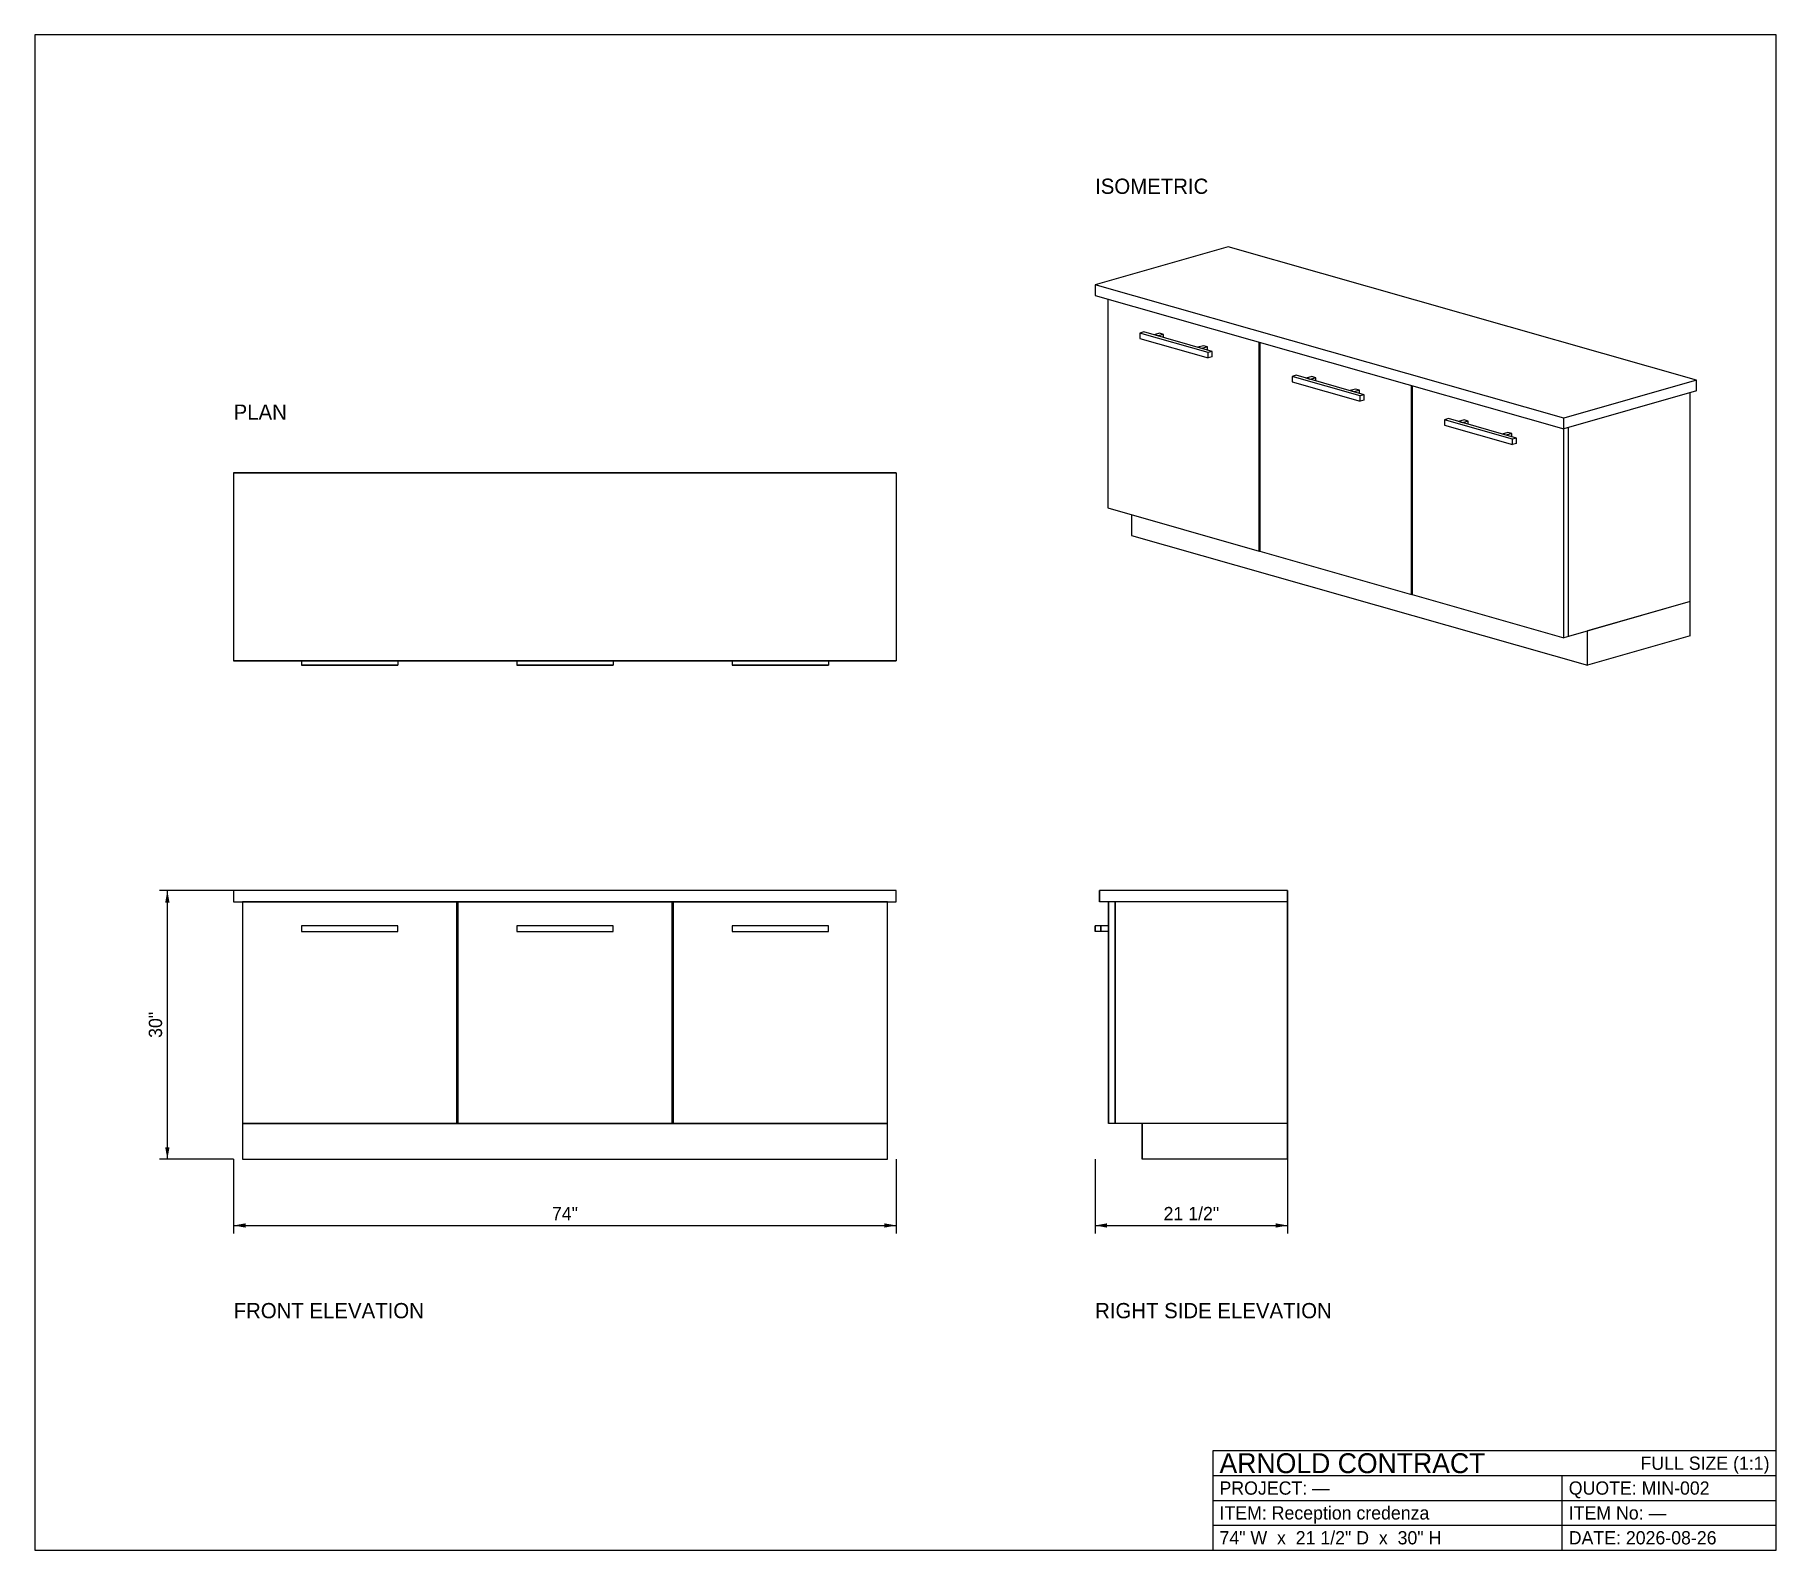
# Model space of a CAD drawing. Header units: inches. Extents: x -22 to 172, y -44 to 126.
import ezdxf
from ezdxf.enums import TextEntityAlignment as Align

# ---------------------------------------------------------------- set-up
doc = ezdxf.new("R2010")
doc.units = ezdxf.units.IN
doc.header["$MEASUREMENT"] = 0
for name, color, linetype in [('DIMS', 3, 'CONTINUOUS'), ('OUTLINE', 7, 'CONTINUOUS'), ('TITLE', 7, 'CONTINUOUS'), ('VIEWLABEL', 2, 'CONTINUOUS')]:
    doc.layers.add(name, color=color, linetype=linetype)

msp = doc.modelspace()

# ---------------------------------------------------------------- linework, layer by layer
at = {"layer": 'DIMS'}
for p, q in [((0, 30), (-8.288, 30)), ((-7.4, 0), (-7.4, 30)), ((0, 0), (-8.288, 0)), ((0, 0), (0, -8.288)), ((74, 0), (74, -8.288)), ((96.2, 0), (96.2, -8.288)), ((117.7, 0), (117.7, -8.288)), ((0, -7.4), (74, -7.4)), ((96.2, -7.4), (117.7, -7.4))]:
    msp.add_line(p, q, dxfattribs=at)
for points in [[(-7.4, 30), (-7.63976, 28.668), (-7.16024, 28.668)], [(-7.4, 0), (-7.16024, 1.332), (-7.63976, 1.332)], [(0, -7.4), (1.332, -7.63976), (1.332, -7.16024)], [(74, -7.4), (72.668, -7.16024), (72.668, -7.63976)], [(96.2, -7.4), (97.532, -7.63976), (97.532, -7.16024)], [(117.7, -7.4), (116.368, -7.16024), (116.368, -7.63976)]]:
    msp.add_solid(points, dxfattribs=at)
at = {"layer": 'OUTLINE'}
for p, q in [((111.049242, 101.885444), (96.2, 97.657938)), ((163.375144, 86.988519), (111.049242, 101.885444)), ((111.049242, 101.885444), (111.049242, 101.885239)), ((148.525902, 82.761013), (96.2, 97.657938)), ((96.2, 97.657938), (96.2, 96.459666)), ((96.200263, 96.459741), (96.2, 96.459666)), ((96.2, 96.459666), (148.525902, 81.56274)), ((97.614214, 96.057182), (97.614214, 72.733867)), ((101.646195, 92.383202), (101.204254, 92.257383)), ((108.81449, 90.090787), (101.204254, 92.257383)), ((101.204254, 92.257383), (101.204254, 91.658247)), ((101.204517, 91.658322), (101.204254, 91.658247)), ((101.204254, 91.658247), (108.81449, 89.49165)), ((109.256432, 90.216605), (101.646195, 92.383202)), ((101.646195, 92.383202), (101.646195, 92.382997)), ((103.406449, 92.234359), (102.787731, 92.058212)), ((103.229673, 91.932394), (102.787731, 92.058212)), ((102.787731, 92.058212), (102.787731, 92.058007)), ((103.848391, 92.10854), (103.229673, 91.932394)), ((103.229673, 91.932189), (103.229673, 91.932394)), ((103.848391, 92.10854), (103.406449, 92.234359)), ((103.406449, 92.234359), (103.406449, 92.234153)), ((103.848391, 91.756112), (103.848391, 92.10854)), ((108.291673, 90.843559), (107.672955, 90.667413)), ((108.114897, 90.541595), (107.672955, 90.667413)), ((107.672955, 90.667413), (107.672955, 90.667208)), ((108.733615, 90.717741), (108.114897, 90.541595)), ((108.114897, 90.541389), (108.114897, 90.541595)), ((108.733615, 90.717741), (108.291673, 90.843559)), ((108.291673, 90.843559), (108.291673, 90.843354)), ((108.733615, 90.365312), (108.733615, 90.717741)), ((109.256432, 90.216605), (108.81449, 90.090787)), ((108.81449, 89.49165), (108.81449, 90.090787)), ((109.256432, 89.617469), (108.81449, 89.49165)), ((109.256169, 89.617544), (109.256432, 89.617469)), ((109.256432, 89.617469), (109.256432, 90.216605)), ((114.525851, 67.919207), (114.525851, 91.242523)), ((114.614239, 91.217359), (114.614239, 67.894044)), ((118.646221, 87.543379), (118.204279, 87.41756)), ((126.256458, 85.376782), (118.646221, 87.543379)), ((118.646221, 87.543379), (118.646221, 87.543173)), ((125.814516, 85.250963), (118.204279, 87.41756)), ((118.204279, 87.41756), (118.204279, 86.818424)), ((118.204542, 86.818499), (118.204279, 86.818424)), ((118.204279, 86.818424), (125.814516, 84.651827)), ((120.406475, 87.394535), (119.787756, 87.218389)), ((120.229698, 87.092571), (119.787756, 87.218389)), ((119.787756, 87.218389), (119.787756, 87.218184)), ((120.848417, 87.268717), (120.229698, 87.092571)), ((120.229698, 87.092365), (120.229698, 87.092571)), ((120.848417, 87.268717), (120.406475, 87.394535)), ((120.406475, 87.394535), (120.406475, 87.39433)), ((120.848417, 86.916288), (120.848417, 87.268717)), ((125.291699, 86.003736), (124.67298, 85.82759)), ((125.114922, 85.701771), (124.67298, 85.82759)), ((124.67298, 85.82759), (124.67298, 85.827385)), ((125.733641, 85.877917), (125.114922, 85.701771)), ((125.114922, 85.701566), (125.114922, 85.701771)), ((125.733641, 85.877917), (125.291699, 86.003736)), ((125.291699, 86.003736), (125.291699, 86.003531)), ((125.733641, 85.525489), (125.733641, 85.877917)), ((131.525876, 63.079384), (131.525876, 86.402699)), ((131.614265, 86.377536), (131.614265, 63.05422)), ((163.375144, 86.988519), (148.525902, 82.761013)), ((163.375144, 85.790246), (148.525902, 81.56274)), ((162.668037, 62.265757), (162.668037, 85.589072)), ((163.374881, 85.790321), (163.375144, 85.790246)), ((163.375144, 85.790246), (163.375144, 86.988519)), ((126.256458, 85.376782), (125.814516, 85.250963)), ((125.814516, 84.651827), (125.814516, 85.250963)), ((126.256458, 84.777646), (125.814516, 84.651827)), ((126.256195, 84.77772), (126.256458, 84.777646)), ((126.256458, 84.777646), (126.256458, 85.376782)), ((135.646246, 82.703555), (135.204305, 82.577737)), ((142.814541, 80.41114), (135.204305, 82.577737)), ((135.204305, 82.577737), (135.204305, 81.9786)), ((135.204568, 81.978675), (135.204305, 81.9786)), ((135.204305, 81.9786), (142.814541, 79.812004)), ((143.256483, 80.536959), (135.646246, 82.703555)), ((135.646246, 82.703555), (135.646246, 82.70335)), ((137.4065, 82.554712), (136.787782, 82.378566)), ((137.229724, 82.252747), (136.787782, 82.378566)), ((136.787782, 82.378566), (136.787782, 82.378361)), ((137.848442, 82.428893), (137.229724, 82.252747)), ((137.229724, 82.252542), (137.229724, 82.252747)), ((137.848442, 82.428893), (137.4065, 82.554712)), ((137.4065, 82.554712), (137.4065, 82.554507)), ((137.848442, 82.076465), (137.848442, 82.428893)), ((148.525902, 81.56274), (148.525902, 82.761013)), ((149.056232, 58.390543), (149.056232, 81.713858)), ((149.056232, 58.390543), (149.056232, 81.713858)), ((142.291724, 81.163913), (141.673006, 80.987767)), ((142.114948, 80.861948), (141.673006, 80.987767)), ((141.673006, 80.987767), (141.673006, 80.987561)), ((142.733666, 81.038094), (142.114948, 80.861948)), ((142.114948, 80.861743), (142.114948, 80.861948)), ((142.733666, 81.038094), (142.291724, 81.163913)), ((142.291724, 81.163913), (142.291724, 81.163708)), ((142.733666, 80.685666), (142.733666, 81.038094)), ((143.256483, 80.536959), (142.814541, 80.41114)), ((142.814541, 79.812004), (142.814541, 80.41114)), ((143.256483, 79.937822), (142.814541, 79.812004)), ((143.25622, 79.937897), (143.256483, 79.937822)), ((143.256483, 79.937822), (143.256483, 80.536959)), ((148.525902, 58.239561), (148.525902, 81.562876)), ((0, 76.66), (74, 76.66)), ((74, 76.66), (0, 76.66)), ((0, 76.66), (0, 76.66)), ((0, 76.66), (0, 55.66)), ((0, 76.66), (0, 55.66)), ((1, 76.66), (1.75, 76.66)), ((1.75, 76.66), (1, 76.66)), ((1, 76.66), (1, 76.66)), ((1, 76.66), (1, 76.6599)), ((1, 76.66), (1, 76.6599)), ((1, 76.66), (73, 76.66)), ((73, 76.66), (1, 76.66)), ((1, 76.66), (1, 76.66)), ((1, 76.66), (1, 76.6599)), ((1, 76.66), (1, 76.6599)), ((1.75, 76.66), (1.75, 76.66)), ((1.75, 76.66), (1.75, 76.6599)), ((1.75, 76.66), (1.75, 76.6599)), ((1.75, 76.66), (72.25, 76.66)), ((72.25, 76.66), (1.75, 76.66)), ((1.75, 76.66), (1.75, 76.66)), ((1.75, 76.66), (1.75, 76.6599)), ((1.75, 76.66), (1.75, 76.6599)), ((1.75, 76.66), (72.25, 76.66)), ((72.25, 76.66), (1.75, 76.66)), ((1.75, 76.66), (1.75, 76.66)), ((1.75, 76.66), (1.75, 76.6599)), ((1.75, 76.66), (1.75, 76.6599)), ((1.75, 76.66), (72.25, 76.66)), ((72.25, 76.66), (1.75, 76.66)), ((1.75, 76.66), (1.75, 76.66)), ((1.75, 76.66), (1.75, 76.6599)), ((1.75, 76.66), (1.75, 76.6599)), ((72.25, 76.66), (73, 76.66)), ((73, 76.66), (72.25, 76.66)), ((72.25, 76.66), (72.25, 76.66)), ((72.25, 76.66), (72.25, 76.6599)), ((72.25, 76.66), (72.25, 76.6599)), ((72.25, 76.66), (72.25, 76.66)), ((72.25, 76.66), (72.25, 76.6599)), ((72.25, 76.66), (72.25, 76.6599)), ((72.25, 76.66), (72.25, 76.66)), ((72.25, 76.66), (72.25, 76.6599)), ((72.25, 76.66), (72.25, 76.6599)), ((72.25, 76.66), (72.25, 76.66)), ((72.25, 76.66), (72.25, 76.6599)), ((72.25, 76.66), (72.25, 76.6599)), ((73, 76.66), (73, 76.66)), ((73, 76.66), (73, 76.6599)), ((73, 76.66), (73, 76.6599)), ((73, 76.66), (73, 76.66)), ((73, 76.66), (73, 76.6599)), ((73, 76.66), (73, 76.6599)), ((74, 76.66), (74, 76.66)), ((74, 76.66), (74, 55.66)), ((74, 76.66), (74, 55.66)), ((97.614476, 72.733942), (97.614214, 72.733867)), ((97.614214, 72.733867), (114.525851, 67.919207)), ((100.265864, 71.979091), (100.265864, 69.654306)), ((100.266127, 69.654381), (100.265864, 69.654306)), ((100.265864, 69.654306), (151.177552, 55.16)), ((114.614381, 67.944411), (114.525851, 67.919207)), ((114.614502, 67.894118), (114.614239, 67.894044)), ((114.614239, 67.894044), (131.525876, 63.079384)), ((131.614406, 63.104588), (131.525876, 63.079384)), ((131.614528, 63.054295), (131.614265, 63.05422)), ((131.614265, 63.05422), (148.525902, 58.239561)), ((162.668037, 62.265757), (149.056232, 58.390543)), ((162.668037, 62.265757), (151.177552, 58.994473)), ((162.667775, 62.265832), (162.668037, 62.265757)), ((162.668037, 62.265757), (162.667775, 62.265832)), ((162.668037, 58.431284), (162.668037, 62.265757)), ((149.056232, 58.390543), (148.525902, 58.239561)), ((149.055969, 58.390618), (149.056232, 58.390543)), ((149.055969, 58.390618), (149.056232, 58.390543)), ((151.177552, 58.994473), (151.177289, 58.994547)), ((151.177552, 55.16), (151.177552, 58.994473)), ((162.668037, 58.431284), (151.177552, 55.16)), ((162.667775, 58.431359), (162.668037, 58.431284)), ((0, 55.66), (74, 55.66)), ((74, 55.66), (0, 55.66)), ((0, 55.66), (0, 55.66)), ((7.577083, 55.6601), (7.577083, 55.16)), ((7.577083, 55.6601), (7.577083, 55.16)), ((7.577083, 55.16), (18.339583, 55.16)), ((18.339583, 55.16), (7.577083, 55.16)), ((7.577083, 55.16), (7.577083, 55.16)), ((18.339583, 55.6601), (18.339583, 55.16)), ((18.339583, 55.6601), (18.339583, 55.16)), ((18.339583, 55.16), (18.339583, 55.16)), ((31.61875, 55.6601), (31.61875, 55.16)), ((31.61875, 55.6601), (31.61875, 55.16)), ((31.61875, 55.16), (42.38125, 55.16)), ((42.38125, 55.16), (31.61875, 55.16)), ((31.61875, 55.16), (31.61875, 55.16)), ((42.38125, 55.6601), (42.38125, 55.16)), ((42.38125, 55.6601), (42.38125, 55.16)), ((42.38125, 55.16), (42.38125, 55.16)), ((55.660417, 55.6601), (55.660417, 55.16)), ((55.660417, 55.6601), (55.660417, 55.16)), ((55.660417, 55.16), (66.422917, 55.16)), ((66.422917, 55.16), (55.660417, 55.16)), ((55.660417, 55.16), (55.660417, 55.16)), ((66.422917, 55.6601), (66.422917, 55.16)), ((66.422917, 55.6601), (66.422917, 55.16)), ((66.422917, 55.16), (66.422917, 55.16)), ((74, 55.66), (74, 55.66)), ((74, 30), (0, 30)), ((0, 30), (0, 28.75)), ((74, 30), (0, 30)), ((0, 30), (0, 28.75)), ((0, 30), (0, 30)), ((74, 28.75), (74, 30)), ((74, 28.75), (74, 30)), ((74, 30), (74, 30)), ((96.7, 28.75), (96.7, 30)), ((96.7, 30), (96.7, 30)), ((96.7, 30), (96.7, 28.75)), ((117.7, 30), (96.7, 30)), ((117.7, 30), (96.7, 30)), ((117.7, 28.75), (117.7, 30)), ((117.7, 30), (117.7, 30)), ((117.7, 30), (117.7, 28.75)), ((0, 28.75), (74, 28.75)), ((0, 28.75), (74, 28.75)), ((0, 28.75), (0, 28.75)), ((1.75, 28.75), (1, 28.75)), ((1, 28.75), (1, 4)), ((1.75, 28.75), (1, 28.75)), ((1, 28.75), (1, 4)), ((1, 28.75), (1, 28.75)), ((24.916667, 28.75), (1, 28.75)), ((1, 28.75), (1, 4)), ((24.916667, 28.75), (1, 28.75)), ((1, 28.75), (1, 4)), ((1, 28.75), (1, 28.75)), ((1.75, 28.7499), (1.75, 28.75)), ((1.75, 28.7499), (1.75, 28.75)), ((1.75, 28.75), (1.75, 28.75)), ((72.25, 28.75), (1.75, 28.75)), ((1.75, 28.75), (1.75, 28.7499)), ((72.25, 28.75), (1.75, 28.75)), ((1.75, 28.75), (1.75, 28.7499)), ((1.75, 28.75), (1.75, 28.75)), ((24.916667, 4), (24.916667, 28.75)), ((24.916667, 4), (24.916667, 28.75)), ((24.916667, 28.75), (24.916667, 28.75)), ((48.958333, 28.75), (25.041667, 28.75)), ((25.041667, 28.75), (25.041667, 4)), ((48.958333, 28.75), (25.041667, 28.75)), ((25.041667, 28.75), (25.041667, 4)), ((25.041667, 28.75), (25.041667, 28.75)), ((48.958333, 4), (48.958333, 28.75)), ((48.958333, 4), (48.958333, 28.75)), ((48.958333, 28.75), (48.958333, 28.75)), ((73, 28.75), (49.083333, 28.75)), ((49.083333, 28.75), (49.083333, 4)), ((73, 28.75), (49.083333, 28.75)), ((49.083333, 28.75), (49.083333, 4)), ((49.083333, 28.75), (49.083333, 28.75)), ((73, 28.75), (72.25, 28.75)), ((72.25, 28.75), (72.25, 28.7499)), ((73, 28.75), (72.25, 28.75)), ((72.25, 28.75), (72.25, 28.7499)), ((72.25, 28.75), (72.25, 28.75)), ((72.25, 28.7499), (72.25, 28.75)), ((72.25, 28.7499), (72.25, 28.75)), ((72.25, 28.75), (72.25, 28.75)), ((73, 4), (73, 28.75)), ((73, 4), (73, 28.75)), ((73, 28.75), (73, 28.75)), ((73, 4), (73, 28.75)), ((73, 4), (73, 28.75)), ((73, 28.75), (73, 28.75)), ((74, 28.75), (74, 28.75)), ((96.7, 28.75), (96.7, 28.75)), ((117.7, 28.75), (96.7, 28.75)), ((117.7, 28.75), (96.7, 28.75)), ((97.7, 4), (97.7, 28.75)), ((97.7, 28.75), (97.7, 28.75)), ((97.7, 28.75), (97.7, 4)), ((98.45, 28.75), (97.7, 28.75)), ((98.45, 28.75), (97.7, 28.75)), ((97.7, 4), (97.7, 28.75)), ((97.7, 28.75), (97.7, 28.75)), ((97.7, 28.75), (97.7, 4)), ((98.45, 28.75), (97.7, 28.75)), ((98.45, 28.75), (97.7, 28.75)), ((97.7, 4), (97.7, 28.75)), ((97.7, 28.75), (97.7, 28.75)), ((97.7, 28.75), (97.7, 4)), ((98.45, 28.75), (97.7, 28.75)), ((98.45, 28.75), (97.7, 28.75)), ((98.45, 4), (98.45, 28.75)), ((98.45, 28.75), (98.45, 28.75)), ((98.45, 28.75), (98.45, 4)), ((117.7, 28.75), (98.45, 28.75)), ((117.7, 28.75), (98.45, 28.75)), ((98.45, 4), (98.45, 28.75)), ((98.45, 28.75), (98.45, 28.75)), ((98.45, 28.75), (98.45, 4)), ((117.7, 28.75), (98.45, 28.75)), ((117.7, 28.75), (98.45, 28.75)), ((98.45, 28), (98.45, 28.75)), ((98.45, 28.75), (98.45, 28.75)), ((98.45, 28.75), (98.45, 28)), ((117.7, 28.75), (98.45, 28.75)), ((117.7, 28.75), (98.45, 28.75)), ((98.45, 4), (98.45, 28.75)), ((98.45, 28.75), (98.45, 28.75)), ((98.45, 28.75), (98.45, 4)), ((98.45, 4), (98.45, 28.75)), ((98.45, 28.75), (98.45, 28.75)), ((98.45, 28.75), (98.45, 4)), ((98.45, 4), (98.45, 28.75)), ((98.45, 28.75), (98.45, 28.75)), ((98.45, 28.75), (98.45, 4)), ((98.45, 28), (98.45, 28)), ((98.4501, 28), (98.45, 28)), ((98.4501, 28), (98.45, 28)), ((117.7, 28), (117.6999, 28)), ((117.7, 28), (117.6999, 28)), ((117.7, 28), (117.6999, 28)), ((117.7, 28), (117.6999, 28)), ((117.7, 4), (117.7, 28.75)), ((117.7, 28.75), (117.7, 28.75)), ((117.7, 28.75), (117.7, 4)), ((117.7, 4), (117.7, 28.75)), ((117.7, 28.75), (117.7, 28.75)), ((117.7, 28.75), (117.7, 4)), ((117.7, 28), (117.7, 28.75)), ((117.7, 28.75), (117.7, 28.75)), ((117.7, 28.75), (117.7, 28)), ((117.7, 28.75), (117.7, 28.75)), ((117.7, 28), (117.7, 28)), ((117.7, 4.75), (117.7, 28)), ((117.7, 28), (117.7, 28)), ((117.7, 28), (117.7, 4.75)), ((18.339583, 26.0625), (7.577083, 26.0625)), ((7.577083, 26.0625), (7.577083, 25.4375)), ((18.339583, 26.0625), (7.577083, 26.0625)), ((7.577083, 26.0625), (7.577083, 25.4375)), ((7.577083, 26.0625), (7.577083, 26.0625)), ((7.577083, 25.4375), (18.339583, 25.4375)), ((7.577083, 25.4375), (18.339583, 25.4375)), ((7.577083, 25.4375), (7.577083, 25.4375)), ((9.816458, 26.0625), (9.191458, 26.0625)), ((9.191458, 26.0625), (9.191458, 26.0624)), ((9.816458, 26.0625), (9.191458, 26.0625)), ((9.191458, 26.0625), (9.191458, 26.0624)), ((9.191458, 26.0625), (9.191458, 26.0625)), ((9.191458, 25.4376), (9.191458, 25.4375)), ((9.191458, 25.4376), (9.191458, 25.4375)), ((9.191458, 25.4375), (9.816458, 25.4375)), ((9.191458, 25.4375), (9.816458, 25.4375)), ((9.191458, 25.4375), (9.191458, 25.4375)), ((9.816458, 26.0624), (9.816458, 26.0625)), ((9.816458, 26.0624), (9.816458, 26.0625)), ((9.816458, 26.0625), (9.816458, 26.0625)), ((9.816458, 25.4375), (9.816458, 25.4376)), ((9.816458, 25.4375), (9.816458, 25.4376)), ((9.816458, 25.4375), (9.816458, 25.4375)), ((16.725208, 26.0625), (16.100208, 26.0625)), ((16.100208, 26.0625), (16.100208, 26.0624)), ((16.725208, 26.0625), (16.100208, 26.0625)), ((16.100208, 26.0625), (16.100208, 26.0624)), ((16.100208, 26.0625), (16.100208, 26.0625)), ((16.100208, 25.4376), (16.100208, 25.4375)), ((16.100208, 25.4376), (16.100208, 25.4375)), ((16.100208, 25.4375), (16.725208, 25.4375)), ((16.100208, 25.4375), (16.725208, 25.4375)), ((16.100208, 25.4375), (16.100208, 25.4375)), ((16.725208, 26.0624), (16.725208, 26.0625)), ((16.725208, 26.0624), (16.725208, 26.0625)), ((16.725208, 26.0625), (16.725208, 26.0625)), ((16.725208, 25.4375), (16.725208, 25.4376)), ((16.725208, 25.4375), (16.725208, 25.4376)), ((16.725208, 25.4375), (16.725208, 25.4375)), ((18.339583, 25.4375), (18.339583, 26.0625)), ((18.339583, 25.4375), (18.339583, 26.0625)), ((18.339583, 26.0625), (18.339583, 26.0625)), ((18.339583, 25.4375), (18.339583, 25.4375)), ((42.38125, 26.0625), (31.61875, 26.0625)), ((31.61875, 26.0625), (31.61875, 25.4375)), ((42.38125, 26.0625), (31.61875, 26.0625)), ((31.61875, 26.0625), (31.61875, 25.4375)), ((31.61875, 26.0625), (31.61875, 26.0625)), ((31.61875, 25.4375), (42.38125, 25.4375)), ((31.61875, 25.4375), (42.38125, 25.4375)), ((31.61875, 25.4375), (31.61875, 25.4375)), ((33.858125, 26.0625), (33.233125, 26.0625)), ((33.233125, 26.0625), (33.233125, 26.0624)), ((33.858125, 26.0625), (33.233125, 26.0625)), ((33.233125, 26.0625), (33.233125, 26.0624)), ((33.233125, 26.0625), (33.233125, 26.0625)), ((33.233125, 25.4376), (33.233125, 25.4375)), ((33.233125, 25.4376), (33.233125, 25.4375)), ((33.233125, 25.4375), (33.858125, 25.4375)), ((33.233125, 25.4375), (33.858125, 25.4375)), ((33.233125, 25.4375), (33.233125, 25.4375)), ((33.858125, 26.0624), (33.858125, 26.0625)), ((33.858125, 26.0624), (33.858125, 26.0625)), ((33.858125, 26.0625), (33.858125, 26.0625)), ((33.858125, 25.4375), (33.858125, 25.4376)), ((33.858125, 25.4375), (33.858125, 25.4376)), ((33.858125, 25.4375), (33.858125, 25.4375)), ((40.766875, 26.0625), (40.141875, 26.0625)), ((40.141875, 26.0625), (40.141875, 26.0624)), ((40.766875, 26.0625), (40.141875, 26.0625)), ((40.141875, 26.0625), (40.141875, 26.0624)), ((40.141875, 26.0625), (40.141875, 26.0625)), ((40.141875, 25.4376), (40.141875, 25.4375)), ((40.141875, 25.4376), (40.141875, 25.4375)), ((40.141875, 25.4375), (40.766875, 25.4375)), ((40.141875, 25.4375), (40.766875, 25.4375)), ((40.141875, 25.4375), (40.141875, 25.4375)), ((40.766875, 26.0624), (40.766875, 26.0625)), ((40.766875, 26.0624), (40.766875, 26.0625)), ((40.766875, 26.0625), (40.766875, 26.0625)), ((40.766875, 25.4375), (40.766875, 25.4376)), ((40.766875, 25.4375), (40.766875, 25.4376)), ((40.766875, 25.4375), (40.766875, 25.4375)), ((42.38125, 25.4375), (42.38125, 26.0625)), ((42.38125, 25.4375), (42.38125, 26.0625)), ((42.38125, 26.0625), (42.38125, 26.0625)), ((42.38125, 25.4375), (42.38125, 25.4375)), ((66.422917, 26.0625), (55.660417, 26.0625)), ((55.660417, 26.0625), (55.660417, 25.4375)), ((66.422917, 26.0625), (55.660417, 26.0625)), ((55.660417, 26.0625), (55.660417, 25.4375)), ((55.660417, 26.0625), (55.660417, 26.0625)), ((55.660417, 25.4375), (66.422917, 25.4375)), ((55.660417, 25.4375), (66.422917, 25.4375)), ((55.660417, 25.4375), (55.660417, 25.4375)), ((57.899792, 26.0625), (57.274792, 26.0625)), ((57.274792, 26.0625), (57.274792, 26.0624)), ((57.899792, 26.0625), (57.274792, 26.0625)), ((57.274792, 26.0625), (57.274792, 26.0624)), ((57.274792, 26.0625), (57.274792, 26.0625)), ((57.274792, 25.4376), (57.274792, 25.4375)), ((57.274792, 25.4376), (57.274792, 25.4375)), ((57.274792, 25.4375), (57.899792, 25.4375)), ((57.274792, 25.4375), (57.899792, 25.4375)), ((57.274792, 25.4375), (57.274792, 25.4375)), ((57.899792, 26.0624), (57.899792, 26.0625)), ((57.899792, 26.0624), (57.899792, 26.0625)), ((57.899792, 26.0625), (57.899792, 26.0625)), ((57.899792, 25.4375), (57.899792, 25.4376)), ((57.899792, 25.4375), (57.899792, 25.4376)), ((57.899792, 25.4375), (57.899792, 25.4375)), ((64.808542, 26.0625), (64.183542, 26.0625)), ((64.183542, 26.0625), (64.183542, 26.0624)), ((64.808542, 26.0625), (64.183542, 26.0625)), ((64.183542, 26.0625), (64.183542, 26.0624)), ((64.183542, 26.0625), (64.183542, 26.0625)), ((64.183542, 25.4376), (64.183542, 25.4375)), ((64.183542, 25.4376), (64.183542, 25.4375)), ((64.183542, 25.4375), (64.808542, 25.4375)), ((64.183542, 25.4375), (64.808542, 25.4375)), ((64.183542, 25.4375), (64.183542, 25.4375)), ((64.808542, 26.0624), (64.808542, 26.0625)), ((64.808542, 26.0624), (64.808542, 26.0625)), ((64.808542, 26.0625), (64.808542, 26.0625)), ((64.808542, 25.4375), (64.808542, 25.4376)), ((64.808542, 25.4375), (64.808542, 25.4376)), ((64.808542, 25.4375), (64.808542, 25.4375)), ((66.422917, 25.4375), (66.422917, 26.0625)), ((66.422917, 25.4375), (66.422917, 26.0625)), ((66.422917, 26.0625), (66.422917, 26.0625)), ((66.422917, 25.4375), (66.422917, 25.4375)), ((96.2, 25.4375), (96.2, 26.0625)), ((96.2, 26.0625), (96.2, 26.0625)), ((96.2, 26.0625), (96.2, 25.4375)), ((96.825, 26.0625), (96.2, 26.0625)), ((96.825, 26.0625), (96.2, 26.0625)), ((96.2, 25.4375), (96.2, 26.0625)), ((96.2, 26.0625), (96.2, 26.0625)), ((96.2, 26.0625), (96.2, 25.4375)), ((96.825, 26.0625), (96.2, 26.0625)), ((96.825, 26.0625), (96.2, 26.0625)), ((96.2, 25.4375), (96.2, 26.0625)), ((96.2, 26.0625), (96.2, 26.0625)), ((96.2, 26.0625), (96.2, 25.4375)), ((96.825, 26.0625), (96.2, 26.0625)), ((96.825, 26.0625), (96.2, 26.0625)), ((96.2, 25.4375), (96.2, 25.4375)), ((96.825, 25.4375), (96.2, 25.4375)), ((96.825, 25.4375), (96.2, 25.4375)), ((96.2, 25.4375), (96.2, 25.4375)), ((96.825, 25.4375), (96.2, 25.4375)), ((96.825, 25.4375), (96.2, 25.4375)), ((96.2, 25.4375), (96.2, 25.4375)), ((96.825, 25.4375), (96.2, 25.4375)), ((96.825, 25.4375), (96.2, 25.4375)), ((96.825, 25.4375), (96.825, 26.0625)), ((96.825, 26.0625), (96.825, 26.0625)), ((96.825, 26.0625), (96.825, 25.4375)), ((96.825, 25.4375), (96.825, 26.0625)), ((96.825, 26.0625), (96.825, 26.0625)), ((96.825, 26.0625), (96.825, 25.4375)), ((97.7, 26.0625), (96.825, 26.0625)), ((97.7, 26.0625), (96.825, 26.0625)), ((96.825, 25.4375), (96.825, 26.0625)), ((96.825, 26.0625), (96.825, 26.0625)), ((96.825, 26.0625), (96.825, 25.4375)), ((97.7, 26.0625), (96.825, 26.0625)), ((97.7, 26.0625), (96.825, 26.0625)), ((96.825, 25.4375), (96.825, 26.0625)), ((96.825, 26.0625), (96.825, 26.0625)), ((96.825, 26.0625), (96.825, 25.4375)), ((96.825, 25.4375), (96.825, 26.0625)), ((96.825, 26.0625), (96.825, 26.0625)), ((96.825, 26.0625), (96.825, 25.4375)), ((97.7, 26.0625), (96.825, 26.0625)), ((97.7, 26.0625), (96.825, 26.0625)), ((96.825, 25.4375), (96.825, 26.0625)), ((96.825, 26.0625), (96.825, 26.0625)), ((96.825, 26.0625), (96.825, 25.4375)), ((97.7, 26.0625), (96.825, 26.0625)), ((97.7, 26.0625), (96.825, 26.0625)), ((96.825, 25.4375), (96.825, 26.0625)), ((96.825, 26.0625), (96.825, 26.0625)), ((96.825, 26.0625), (96.825, 25.4375)), ((96.825, 25.4375), (96.825, 26.0625)), ((96.825, 26.0625), (96.825, 26.0625)), ((96.825, 26.0625), (96.825, 25.4375)), ((97.7, 26.0625), (96.825, 26.0625)), ((97.7, 26.0625), (96.825, 26.0625)), ((96.825, 25.4375), (96.825, 26.0625)), ((96.825, 26.0625), (96.825, 26.0625)), ((96.825, 26.0625), (96.825, 25.4375)), ((97.7, 26.0625), (96.825, 26.0625)), ((97.7, 26.0625), (96.825, 26.0625)), ((96.825, 25.4375), (96.825, 25.4375)), ((96.825, 25.4375), (96.825, 25.4375)), ((97.7, 25.4375), (96.825, 25.4375)), ((97.7, 25.4375), (96.825, 25.4375)), ((96.825, 25.4375), (96.825, 25.4375)), ((97.7, 25.4375), (96.825, 25.4375)), ((97.7, 25.4375), (96.825, 25.4375)), ((96.825, 25.4375), (96.825, 25.4375)), ((96.825, 25.4375), (96.825, 25.4375)), ((97.7, 25.4375), (96.825, 25.4375)), ((97.7, 25.4375), (96.825, 25.4375)), ((96.825, 25.4375), (96.825, 25.4375)), ((97.7, 25.4375), (96.825, 25.4375)), ((97.7, 25.4375), (96.825, 25.4375)), ((96.825, 25.4375), (96.825, 25.4375)), ((96.825, 25.4375), (96.825, 25.4375)), ((97.7, 25.4375), (96.825, 25.4375)), ((97.7, 25.4375), (96.825, 25.4375)), ((96.825, 25.4375), (96.825, 25.4375)), ((97.7, 25.4375), (96.825, 25.4375)), ((97.7, 25.4375), (96.825, 25.4375)), ((97.7, 25.4375), (97.7, 26.0625)), ((97.7, 26.0625), (97.7, 26.0625)), ((97.7, 26.0625), (97.7, 25.4375)), ((97.7, 25.4375), (97.7, 26.0625)), ((97.7, 26.0625), (97.7, 26.0625)), ((97.7, 26.0625), (97.7, 25.4375)), ((97.7, 25.4375), (97.7, 26.0625)), ((97.7, 26.0625), (97.7, 26.0625)), ((97.7, 26.0625), (97.7, 25.4375)), ((97.7, 25.4375), (97.7, 26.0625)), ((97.7, 26.0625), (97.7, 26.0625)), ((97.7, 26.0625), (97.7, 25.4375)), ((97.7, 25.4375), (97.7, 26.0625)), ((97.7, 26.0625), (97.7, 26.0625)), ((97.7, 26.0625), (97.7, 25.4375)), ((97.7, 25.4375), (97.7, 26.0625)), ((97.7, 26.0625), (97.7, 26.0625)), ((97.7, 26.0625), (97.7, 25.4375)), ((97.7, 25.4375), (97.7, 25.4375)), ((97.7, 25.4375), (97.7, 25.4375)), ((97.7, 25.4375), (97.7, 25.4375)), ((97.7, 25.4375), (97.7, 25.4375)), ((97.7, 25.4375), (97.7, 25.4375)), ((97.7, 25.4375), (97.7, 25.4375)), ((1, 4), (1.75, 4)), ((1, 4), (1.75, 4)), ((1, 4), (1, 4)), ((73, 4), (1, 4)), ((1, 4), (1, 0)), ((73, 4), (1, 4)), ((1, 4), (1, 0)), ((1, 4), (1, 4)), ((1, 4), (24.916667, 4)), ((1, 4), (24.916667, 4)), ((1, 4), (1, 4)), ((1.75, 4), (1.75, 4.0001)), ((1.75, 4), (1.75, 4.0001)), ((1.75, 4.0001), (1.75, 4)), ((1.75, 4.0001), (1.75, 4)), ((1.75, 4), (1.75, 4)), ((1.75, 4), (72.25, 4)), ((1.75, 4), (72.25, 4)), ((1.75, 4), (1.75, 4)), ((24.916667, 4), (24.916667, 4)), ((25.041667, 4), (48.958333, 4)), ((25.041667, 4), (48.958333, 4)), ((25.041667, 4), (25.041667, 4)), ((48.958333, 4), (48.958333, 4)), ((49.083333, 4), (73, 4)), ((49.083333, 4), (73, 4)), ((49.083333, 4), (49.083333, 4)), ((72.25, 4.0001), (72.25, 4)), ((72.25, 4.0001), (72.25, 4)), ((72.25, 4), (72.25, 4.0001)), ((72.25, 4), (72.25, 4.0001)), ((72.25, 4), (73, 4)), ((72.25, 4), (73, 4)), ((72.25, 4), (72.25, 4)), ((72.25, 4), (72.25, 4)), ((73, 4), (73, 4)), ((73, 0), (73, 4)), ((73, 0), (73, 4)), ((73, 4), (73, 4)), ((73, 4), (73, 4)), ((97.7, 4), (97.7, 4)), ((98.45, 4), (97.7, 4)), ((98.45, 4), (97.7, 4)), ((97.7, 4), (97.7, 4)), ((98.45, 4), (97.7, 4)), ((98.45, 4), (97.7, 4)), ((97.7, 4), (97.7, 4)), ((98.45, 4), (97.7, 4)), ((98.45, 4), (97.7, 4)), ((98.45, 4), (98.45, 4.75)), ((98.45, 4.75), (98.45, 4.75)), ((98.45, 4.75), (98.45, 4)), ((98.4501, 4.75), (98.45, 4.75)), ((98.4501, 4.75), (98.45, 4.75)), ((98.45, 4), (98.45, 4)), ((117.7, 4), (98.45, 4)), ((117.7, 4), (98.45, 4)), ((98.45, 4), (98.45, 4)), ((117.7, 4), (98.45, 4)), ((117.7, 4), (98.45, 4)), ((98.45, 4), (98.45, 4)), ((117.7, 4), (98.45, 4)), ((117.7, 4), (98.45, 4)), ((98.45, 4), (98.45, 4)), ((98.45, 4), (98.45, 4)), ((98.45, 4), (98.45, 4)), ((101.45, 0), (101.45, 4)), ((101.45, 4), (101.45, 4)), ((101.45, 4), (101.45, 0)), ((117.7, 4), (101.45, 4)), ((117.7, 4), (101.45, 4)), ((117.7, 4.75), (117.6999, 4.75)), ((117.7, 4.75), (117.6999, 4.75)), ((117.7, 4.75), (117.6999, 4.75)), ((117.7, 4.75), (117.6999, 4.75)), ((117.7, 4), (117.7, 4.75)), ((117.7, 4.75), (117.7, 4.75)), ((117.7, 4.75), (117.7, 4)), ((117.7, 4.75), (117.7, 4.75)), ((117.7, 4), (117.7, 4)), ((117.7, 4), (117.7, 4)), ((117.7, 4), (117.7, 4)), ((117.7, 0), (117.7, 4)), ((117.7, 4), (117.7, 4)), ((117.7, 4), (117.7, 0)), ((1, 0), (73, 0)), ((1, 0), (73, 0)), ((1, 0), (1, 0)), ((73, 0), (73, 0)), ((101.45, 0), (101.45, 0)), ((117.7, 0), (101.45, 0)), ((117.7, 0), (101.45, 0)), ((117.7, 0), (117.7, 0))]:
    msp.add_line(p, q, dxfattribs=at)
at = {"layer": 'TITLE'}
for p, q in [((172.255144, 125.565444), (-22.2, 125.565444)), ((-22.2, 125.565444), (-22.2, -43.66)), ((172.255144, -43.66), (172.255144, 125.565444)), ((172.255144, -32.56), (109.355144, -32.56)), ((109.355144, -32.56), (109.355144, -43.66)), ((172.255144, -43.66), (172.255144, -32.56)), ((109.355144, -35.335), (172.255144, -35.335)), ((148.353144, -43.66), (148.353144, -35.335)), ((109.355144, -38.11), (172.255144, -38.11)), ((109.355144, -40.885), (172.255144, -40.885)), ((-22.2, -43.66), (172.255144, -43.66)), ((109.355144, -43.66), (172.255144, -43.66))]:
    msp.add_line(p, q, dxfattribs=at)

# ---------------------------------------------------------------- texts
at = {"layer": 'DIMS'}
msp.add_text('30"', height=1.48, rotation=90, dxfattribs=at).set_placement((-7.992, 15), align=Align.CENTER)
for s, p in [('74"', (37, -6.808)), ('21 1/2"', (106.95, -6.808))]:
    msp.add_text(s, height=1.48, dxfattribs=at).set_placement(p, align=Align.CENTER)
at = {"layer": 'TITLE'}
for s, height, p in [('ARNOLD CONTRACT', 2.22, (110.095144, -35.0575)), ('PROJECT: —', 1.48, (110.095144, -37.4625)), ('QUOTE: MIN-002', 1.48, (149.093144, -37.4625)), ('ITEM: Reception credenza', 1.48, (110.095144, -40.2375)), ('ITEM No: —', 1.48, (149.093144, -40.2375)), ('74" W  x  21 1/2" D  x  30" H', 1.48, (110.095144, -43.0125)), ('DATE: 2026-08-26', 1.48, (149.093144, -43.0125))]:
    msp.add_text(s, height=height, dxfattribs=at).set_placement(p)
msp.add_text('FULL SIZE (1:1)', height=1.48, dxfattribs=at).set_placement((171.515144, -34.6875), align=Align.RIGHT)
at = {"layer": 'VIEWLABEL'}
for s, p in [('ISOMETRIC', (96.2, 107.805444)), ('PLAN', (0, 82.58)), ('FRONT ELEVATION', (0, -17.76)), ('RIGHT SIDE ELEVATION', (96.2, -17.76))]:
    msp.add_text(s, height=1.702, dxfattribs=at).set_placement(p)

doc.saveas('drawing.dxf')
